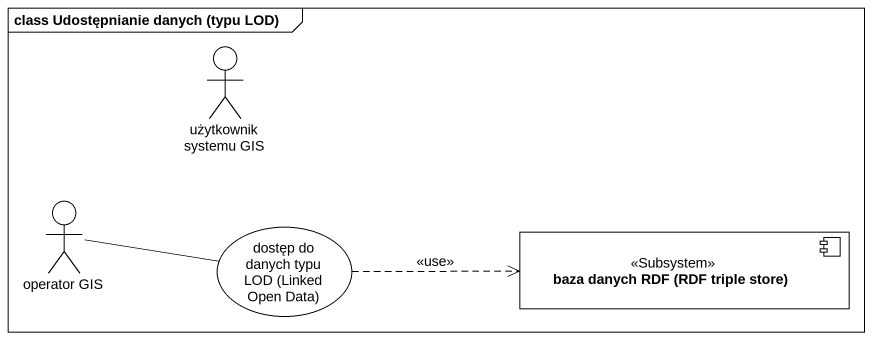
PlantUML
@startuml
mainframe class Udostępnianie danych (typu LOD)
actor "użytkownik systemu GIS" as użytkownik_systemu_GIS
actor "operator GIS" as operator_GIS
usecase "dostęp do danych typu LOD (Linked Open Data)" as dostęp_do_danych_typu_LOD
component "baza danych RDF (RDF triple store)" as baza_danych_RDF_RDF_triple <<Subsystem>>
operator_GIS -right- dostęp_do_danych_typu_LOD
dostęp_do_danych_typu_LOD .right.> baza_danych_RDF_RDF_triple : <<use>>
@enduml
